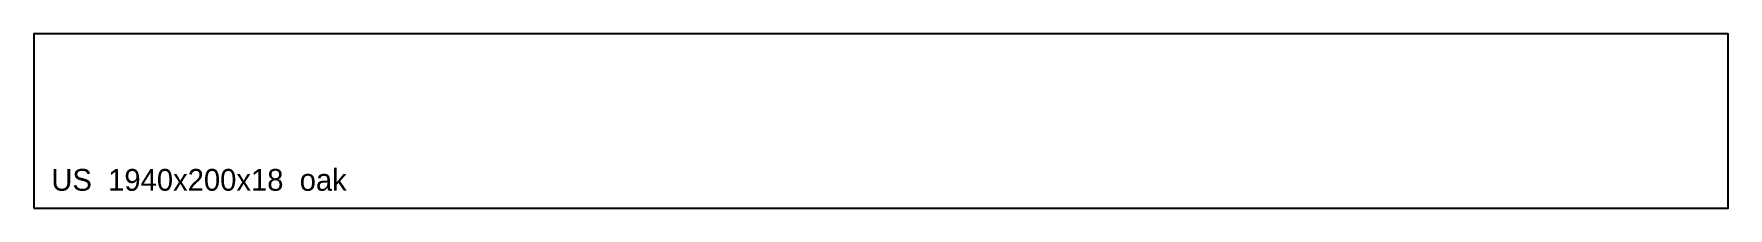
# Model space of a CAD drawing. Header units: millimetres. Extents: x 0 to 1940, y 0 to 200.
import ezdxf

# ---------------------------------------------------------------- set-up
doc = ezdxf.new("R2010")
doc.units = ezdxf.units.MM
doc.layers.add('CUT', color=1, linetype='Continuous')
doc.layers.add('TEXT', color=7, linetype='Continuous')

msp = doc.modelspace()

# ---------------------------------------------------------------- linework, layer by layer
at = {"layer": 'CUT'}
msp.add_lwpolyline([(0, 0), (1940, 0), (1940, 200), (0, 200)], close=True, dxfattribs=at)

# ---------------------------------------------------------------- texts
at = {"layer": 'TEXT'}
msp.add_text('US  1940x200x18  oak', height=25, dxfattribs=at).set_placement((20, 20))

doc.saveas('drawing.dxf')
